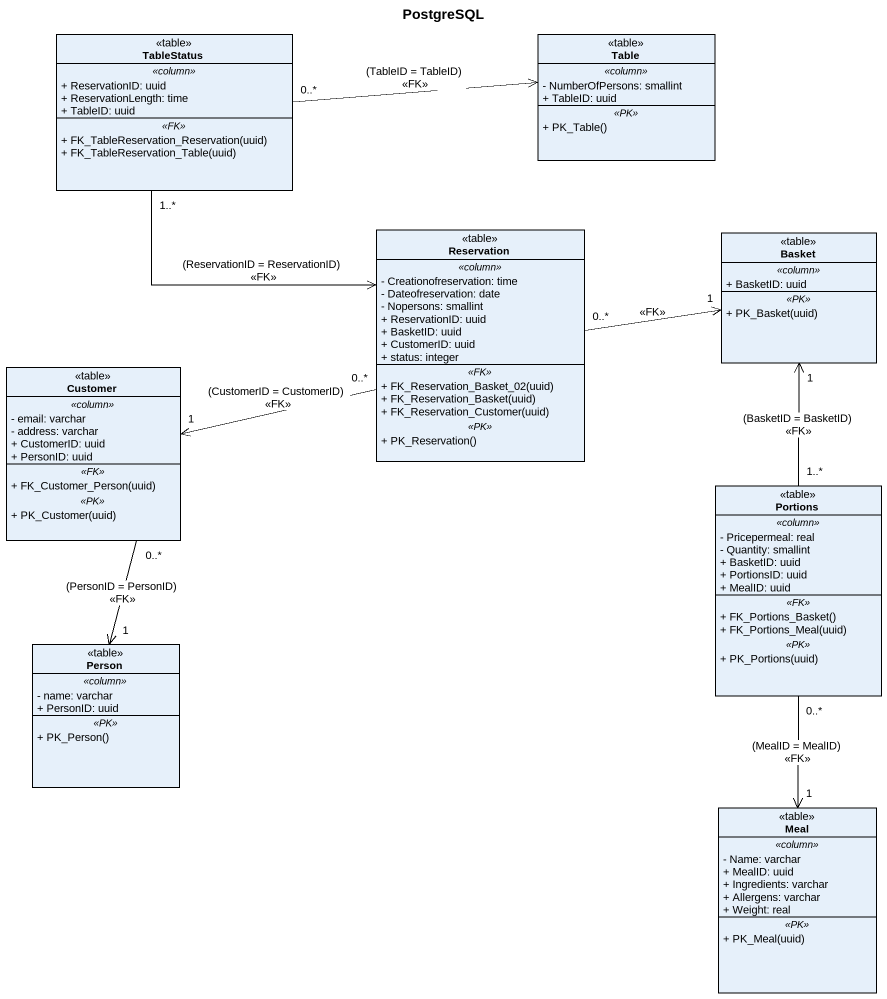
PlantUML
@startuml
title PostgreSQL
hide circle
hide empty members
skinparam classAttributeIconSize 0
class TableStatus <<table>> {
  .. <<column>> ..
  + ReservationID: uuid
  + ReservationLength: time
  + TableID: uuid
  .. <<FK>> ..
  + FK_TableReservation_Reservation(uuid)
  + FK_TableReservation_Table(uuid)
}
class Table <<table>> {
  .. <<column>> ..
  - NumberOfPersons: smallint
  + TableID: uuid
  .. <<PK>> ..
  + PK_Table()
}
class Reservation <<table>> {
  .. <<column>> ..
  - Creationofreservation: time
  - Dateofreservation: date
  - Nopersons: smallint
  + ReservationID: uuid
  + BasketID: uuid
  + CustomerID: uuid
  + status: integer
  .. <<FK>> ..
  + FK_Reservation_Basket_02(uuid)
  + FK_Reservation_Basket(uuid)
  + FK_Reservation_Customer(uuid)
  .. <<PK>> ..
  + PK_Reservation()
}
class Basket <<table>> {
  .. <<column>> ..
  + BasketID: uuid
  .. <<PK>> ..
  + PK_Basket(uuid)
}
class Customer <<table>> {
  .. <<column>> ..
  - email: varchar
  - address: varchar
  + CustomerID: uuid
  + PersonID: uuid
  .. <<FK>> ..
  + FK_Customer_Person(uuid)
  .. <<PK>> ..
  + PK_Customer(uuid)
}
class Portions <<table>> {
  .. <<column>> ..
  - Pricepermeal: real
  - Quantity: smallint
  + BasketID: uuid
  + PortionsID: uuid
  + MealID: uuid
  .. <<FK>> ..
  + FK_Portions_Basket()
  + FK_Portions_Meal(uuid)
  .. <<PK>> ..
  + PK_Portions(uuid)
}
class "Person" as Person_ <<table>> {
  .. <<column>> ..
  - name: varchar
  + PersonID: uuid
  .. <<PK>> ..
  + PK_Person()
}
class Meal <<table>> {
  .. <<column>> ..
  - Name: varchar
  + MealID: uuid
  + Ingredients: varchar
  + Allergens: varchar
  + Weight: real
  .. <<PK>> ..
  + PK_Meal(uuid)
}
TableStatus "0..*" -right-> Table : (TableID = TableID)\n<<FK>>
TableStatus "1..*" --> Reservation : (ReservationID = ReservationID)\n<<FK>>
Reservation "0..*" -right-> "1" Basket : <<FK>>
Reservation "0..*" -left-> "1" Customer : (CustomerID = CustomerID)\n<<FK>>
Customer "0..*" --> "1" Person_ : (PersonID = PersonID)\n<<FK>>
Portions "1..*" -up-> "1" Basket : (BasketID = BasketID)\n<<FK>>
Portions "0..*" --> "1" Meal : (MealID = MealID)\n<<FK>>
@enduml
